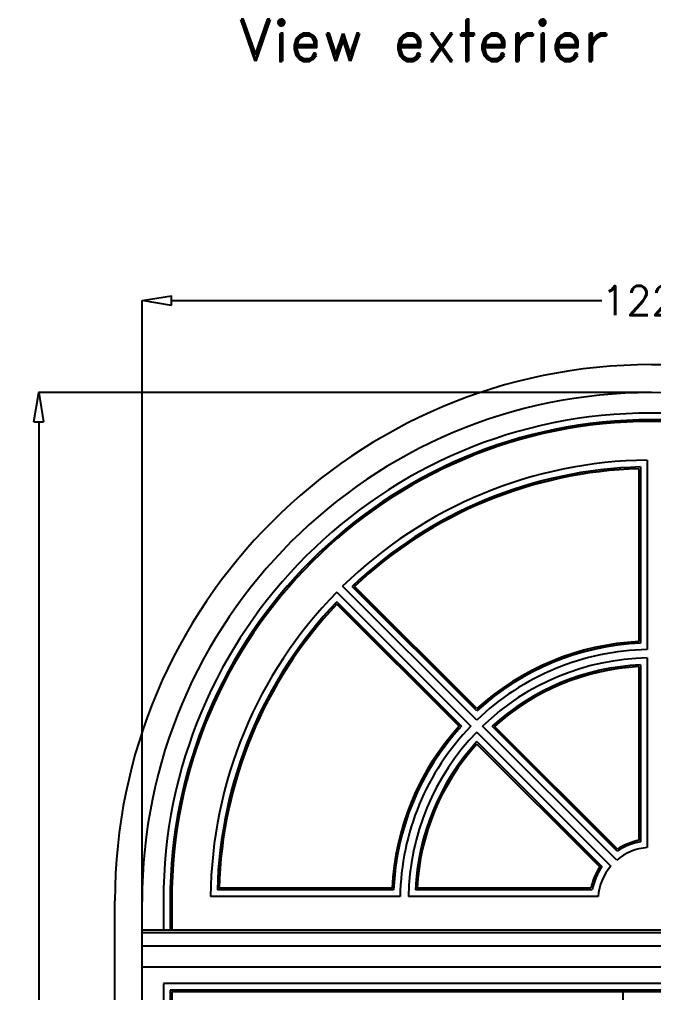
# Model space of a CAD drawing. Header units: millimetres. Extents: x -1007 to 7712, y -6262 to -71.
# Drawn here: x -960 to -201, y -1238 to -71 of the extents above; entities that cross this region are included whole.
import ezdxf
from ezdxf.enums import TextEntityAlignment as Align

# ---------------------------------------------------------------- set-up
doc = ezdxf.new("R2010")
doc.units = ezdxf.units.MM
doc.layers.get('0').update_dxf_attribs({"color": 250})
for name, color, linetype in [('dim', 7, 'Continuous'), ('txt', 189, 'Continuous'), ('wall', 5, 'Continuous')]:
    doc.layers.add(name, color=color, linetype=linetype)
doc.styles.add('ROMAND', font='romand.shx')
doc.styles.add('romans', font='romans.shx')
doc.dimstyles.new('ECH1-1 objet', dxfattribs={"dimtxt": 35, "dimasz": 35, "dimexe": 0.18, "dimexo": 0, "dimgap": 0.09, "dimtad": 0, "dimdec": 8, "dimdsep": 46, "dimtxsty": 'romans', "dimblk1": 'CLOSEDBLANK', "dimblk2": 'CLOSEDBLANK', "dimsah": 1, "dimcen": 1, "dimclrd": 9, "dimclre": 9, "dimclrt": 6, "dimadec": 0, "dimazin": 0, "dimtfac": 1, "dimtdec": 8, "dimtofl": 0, "dimtmove": 0, "dimatfit": 3, "dimldrblk": 'CLOSEDBLANK', "dimfxl": 0, "dimtolj": 1, "dimtzin": 0, "dimarcsym": 0})

# ---------------------------------------------------------------- blocks, each defined once
blk = doc.blocks.new('_ClosedBlank')
at = {"color": 0, "linetype": 'ByBlock', "lineweight": -2}
for p, q in [((-1, 0.167), (0, 0)), ((-1, 0.167), (-1, -0.167)), ((0, 0), (-1, -0.167))]:
    blk.add_line(p, q, dxfattribs=at)
blk = doc.blocks.new('*D49')
at = {"layer": 'Defpoints', "color": 0, "transparency": 16777216}
for p in [(-813.6, -408.4), (-813.6, -1128.6), (406.4, -1128.6)]:
    blk.add_point(p, dxfattribs=at)
at = {"layer": 'dim', "color": 9, "lineweight": -2, "transparency": 16777216}
for p, q in [((-813.6, -1128.6), (-813.6, -408.3)), ((-778.6, -408.4), (-262.9, -408.4)), ((371.4, -408.4), (-144.4, -408.4)), ((406.4, -1128.6), (406.4, -408.3))]:
    blk.add_line(p, q, dxfattribs=at)
at = {"layer": 'dim', "color": 9, "lineweight": -2, "transparency": 16777216, "xscale": 35, "yscale": 35, "zscale": 35, "rotation": 180}
blk.add_blockref('_ClosedBlank', (-813.6, -408.4), dxfattribs=at)
at = {"layer": 'dim', "color": 9, "lineweight": -2, "transparency": 16777216, "xscale": 35, "yscale": 35, "zscale": 35}
blk.add_blockref('_ClosedBlank', (406.4, -408.4), dxfattribs=at)
at = {"layer": 'dim', "color": 6, "transparency": 16777216, "insert": (-203.6, -408.4), "char_height": 35, "attachment_point": 5, "style": 'romans'}
blk.add_mtext('\\A1;1220', dxfattribs=at)
blk = doc.blocks.new('*D73')
at = {"layer": 'Defpoints', "color": 0, "transparency": 16777216}
for p in [(-937.5, -518.6), (-203.6, -518.6), (-813.6, -2858.6)]:
    blk.add_point(p, dxfattribs=at)
at = {"layer": 'dim', "color": 9, "lineweight": -2, "transparency": 16777216}
for p, q in [((-203.6, -518.6), (-937.7, -518.6)), ((-937.5, -553.6), (-937.5, -1626.9)), ((-937.5, -2823.6), (-937.5, -1750.4)), ((-813.6, -2858.6), (-937.7, -2858.6))]:
    blk.add_line(p, q, dxfattribs=at)
at = {"layer": 'dim', "color": 9, "lineweight": -2, "transparency": 16777216, "xscale": 35, "yscale": 35, "zscale": 35}
for p, rotation in [((-937.5, -518.6), 90), ((-937.5, -2858.6), 270)]:
    blk.add_blockref('_ClosedBlank', p, dxfattribs=dict(at, rotation=rotation))
at = {"layer": 'dim', "color": 6, "transparency": 16777216, "insert": (-937.5, -1688.6), "char_height": 35, "attachment_point": 5, "rotation": 90, "style": 'romans'}
blk.add_mtext('\\A1;2340', dxfattribs=at)
blk = doc.blocks.new('*D75')
at = {"layer": 'Defpoints', "color": 0, "transparency": 16777216}
for p in [(-203.6, -485.1), (502.6, -485.1), (438.9, -2856.6)]:
    blk.add_point(p, dxfattribs=at)
at = {"layer": 'dim', "color": 9, "lineweight": -2, "transparency": 16777216}
for p, q in [((-203.6, -485.1), (502.8, -485.1)), ((502.6, -520.1), (502.6, -1584.1)), ((502.6, -2821.6), (502.6, -1757.6)), ((438.9, -2856.6), (502.8, -2856.6))]:
    blk.add_line(p, q, dxfattribs=at)
at = {"layer": 'dim', "color": 9, "lineweight": -2, "transparency": 16777216, "xscale": 35, "yscale": 35, "zscale": 35}
for p, rotation in [((502.6, -485.1), 90), ((502.6, -2856.6), 270)]:
    blk.add_blockref('_ClosedBlank', p, dxfattribs=dict(at, rotation=rotation))
at = {"layer": 'dim', "color": 6, "transparency": 16777216, "insert": (502.6, -1670.9), "char_height": 35, "attachment_point": 5, "rotation": 90, "style": 'romans'}
blk.add_mtext('\\A1;2371.5', dxfattribs=at)
blk = doc.blocks.new('6')
for p, q in [((7967.5, 5535.6), (7967.5, 5308.6)), ((7957.5, 5525.4), (7957.5, 5318.3)), ((7959.5, 5527.5), (7959.5, 5316.3)), ((7595.7, 5377.4), (7756.2, 5216.9)), ((7763.3, 5224), (7602.7, 5384.5)), ((7763.4, 5235.1), (7614.1, 5384.4)), ((7763.5, 5237.9), (7617, 5384.4)), ((7595.8, 5366), (7745, 5216.7)), ((7595.8, 5363.1), (7742.3, 5216.7)), ((7967.5, 5298.6), (7967.5, 5071.4)), ((7957.5, 5288.2), (7957.5, 5080.1)), ((7959.5, 5290.3), (7959.5, 5078.4)), ((7930.9, 5056.3), (7770.3, 5216.9)), ((7931.6, 5066.9), (7781.8, 5216.7)), ((7931.9, 5069.5), (7784.7, 5216.6)), ((7763.3, 5209.8), (7923.9, 5049.2)), ((7763.4, 5198.3), (7913.3, 5048.5)), ((7763.5, 5195.4), (7910.7, 5048.3)), ((7663.8, 5020.6), (7452.7, 5020.6)), ((7661.9, 5022.6), (7454.7, 5022.6)), ((7901.7, 5020.6), (7689.8, 5020.6)), ((7900.1, 5022.6), (7691.9, 5022.6)), ((7330, 3256.6), (7330, 5007.6)), ((7388, 5007.6), (7388, 4972.6)), ((7396, 5007.6), (7396, 4972.6)), ((7398, 5007.6), (7398, 4972.6)), ((7671.6, 5012.6), (7444.6, 5012.6)), ((7908.7, 5012.6), (7681.6, 5012.6)), ((7362.5, 4972.6), (8582.5, 4972.6)), ((7362.5, 4969.6), (8582.5, 4969.6)), ((7362.5, 4953.6), (8582.5, 4953.6)), ((7362.5, 4928.6), (8582.5, 4928.6)), ((8557, 4908.6), (7388, 4908.6)), ((7388, 4908.6), (7388, 3345.6)), ((8549, 4900.6), (7396, 4900.6)), ((7396, 4900.6), (7396, 3345.6)), ((8547, 4898.6), (7398, 4898.6)), ((7398, 4898.6), (7398, 3345.6)), ((7938.5, 3345.6), (7938.5, 4898.6))]:
    blk.add_line(p, q)
for radius, start, end in [(642.5, 0, 180), (584.5, 360, 180), (576.5, 360, 180), (574.5, 0, 180), (528, 90.5426, 134.4574), (520, 91.4325, 133.5675), (518, 91.6594, 133.3406), (528, 135.5426, 179.4574), (520, 136.4325, 178.5675), (518, 136.6594, 178.3406), (311, 92.7645, 132.2355), (301, 90.9518, 134.0482), (309, 92.4112, 132.5888), (291, 90.9845, 134.0155), (283, 92.6329, 132.3671), (281, 93.0599, 131.9401), (311, 137.7645, 177.2355), (309, 137.4112, 177.5888), (301, 135.9518, 179.0482), (291, 135.9845, 179.0155), (283, 137.6329, 177.3671), (281, 138.0599, 176.9401), (72, 100.4021, 124.5979), (74, 101.6951, 123.3049), (64, 94.4808, 130.5192), (74, 146.6951, 168.3049), (72, 145.4021, 169.5979), (64, 139.4808, 175.5192)]:
    blk.add_arc((7972.5, 5007.6), radius, start, end)

msp = doc.modelspace()

# ---------------------------------------------------------------- linework, layer by layer
at = {"layer": 'wall'}
msp.add_line((-813.63577477, -2858.63738763), (-813.63577477, -1128.63738763), dxfattribs=at)
msp.add_arc((-203.63577477, -1128.63738763), 610, 0, 180, dxfattribs=at)

# ---------------------------------------------------------------- block references
msp.add_blockref('6', (-8176.16581759, -6135.25977205))

# ---------------------------------------------------------------- texts
at = {"layer": 'txt', "style": 'ROMAND'}
msp.add_text('View exterier', height=50, dxfattribs=at).set_placement((-477.58515636, -121.48866477), align=Align.CENTER)

# ---------------------------------------------------------------- dimensions: what is measured, and where the dimension line sits
at = {"layer": 'dim'}
dim = msp.add_linear_dim(base=(-813.6357747711, -408.4444539817), p1=(406.364225229, -1128.637387632), p2=(-813.6357747711, -1128.637387632), dimstyle='ECH1-1 objet', dxfattribs=at)
dim.commit()
dim.dimension.update_dxf_attribs({"geometry": '*D49', "text_midpoint": (-203.635774771, -408.4444539817)})
for base, p1, p2, picture, middle in [((502.5944049926, -485.137387632), (438.8642252289, -2856.637387632), (-203.635774771, -485.137387632), '*D75', (502.5944049926, -1670.887387632)), ((-937.527502892, -518.637387632), (-813.6357747711, -2858.637387632), (-203.635774771, -518.637387632), '*D73', (-937.527502892, -1688.637387632))]:
    dim = msp.add_linear_dim(base=base, p1=p1, p2=p2, angle=90, dimstyle='ECH1-1 objet', dxfattribs=at)
    dim.commit()
    dim.dimension.update_dxf_attribs({"geometry": picture, "text_midpoint": middle})

doc.saveas('drawing.dxf')
